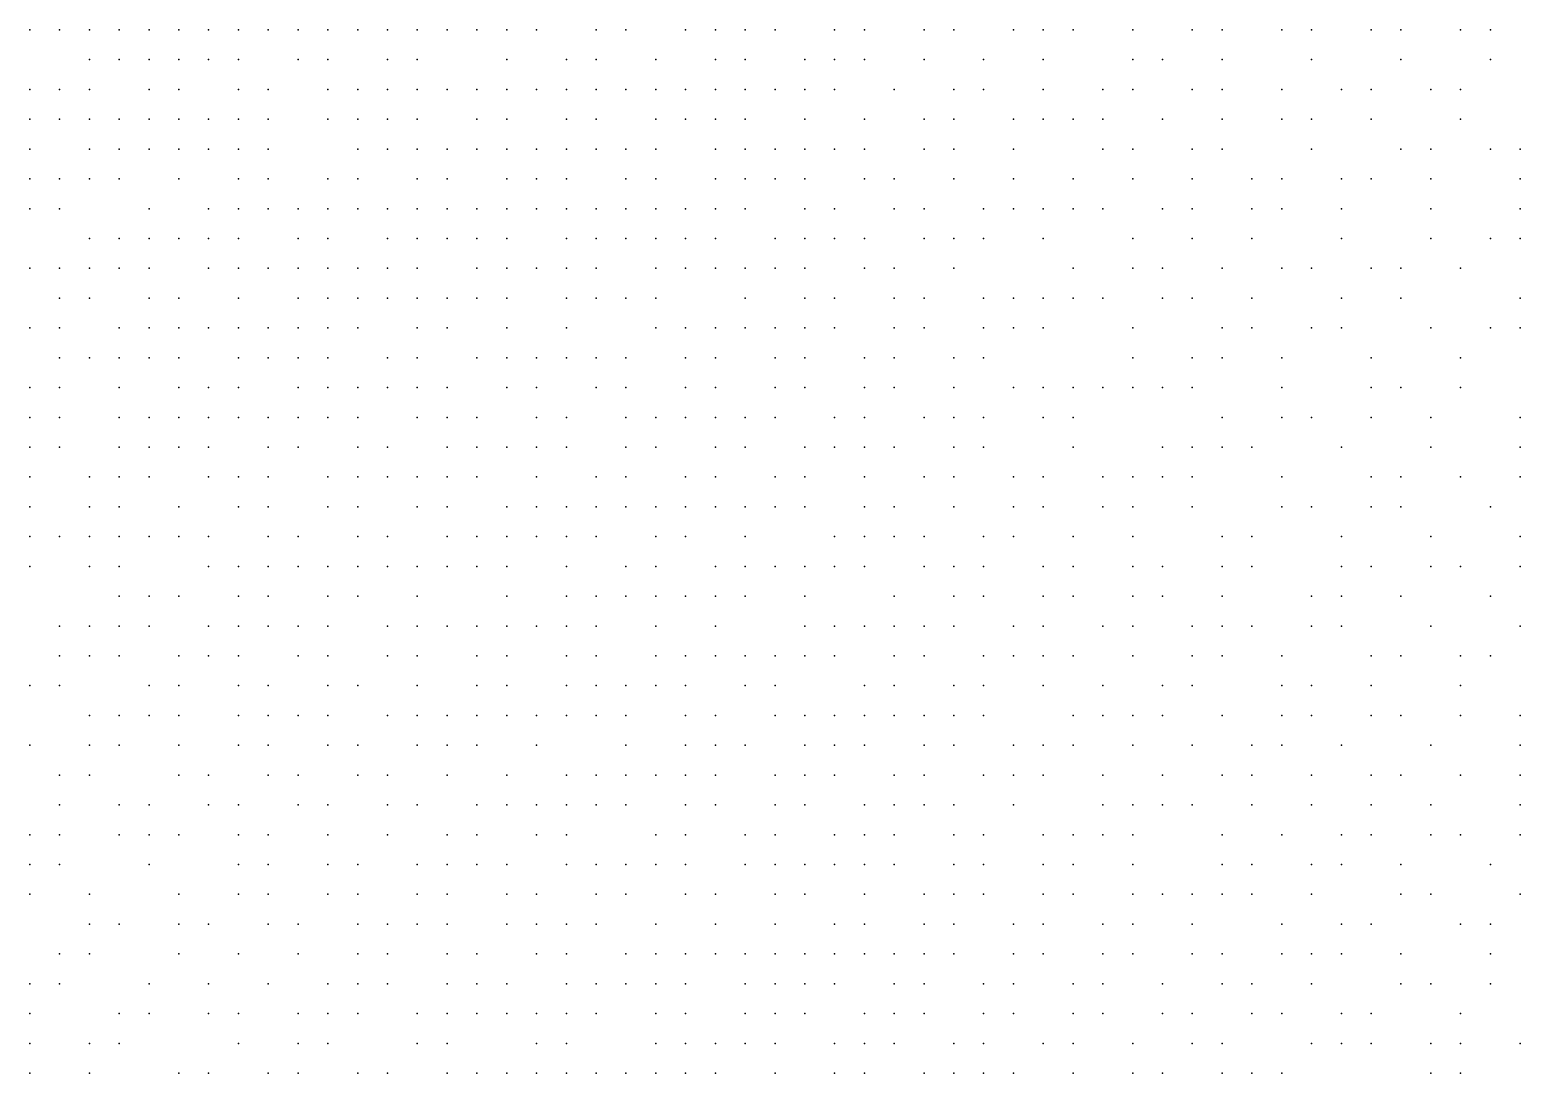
# Model space of a CAD drawing. Extents: x 429 to 793, y 817 to 1241.
# Drawn here: x 695.09 to 731.59, y 949.47 to 975.02 of the extents above; entities that cross this region are included whole.
import ezdxf

# ---------------------------------------------------------------- set-up
doc = ezdxf.new("R2010")
doc.units = 0

msp = doc.modelspace()

# ---------------------------------------------------------------- linework, layer by layer
for p in [(695.09, 975.02, 204.115), (695.82, 975.02, 203.817), (696.55, 975.02, 203.685), (697.28, 975.02, 203.419), (698.01, 975.02, 203.154), (698.74, 975.02, 202.733), (699.47, 975.02, 202.418), (700.2, 975.02, 202.198), (700.93, 975.02, 201.852), (701.66, 975.02, 201.683), (702.39, 975.02, 201.179), (703.12, 975.02, 200.844), (703.85, 975.02, 200.33), (704.58, 975.02, 199.99), (705.31, 975.02, 199.613), (706.04, 975.02, 199.045), (706.77, 975.02, 198.667), (707.5, 975.02, 198.706), (708.96, 975.02, 197.605), (709.69, 975.02, 197.082), (711.15, 975.02, 196.193), (711.88, 975.02, 195.707), (712.61, 975.02, 195.22), (713.34, 975.02, 194.73), (714.8, 975.02, 193.964), (715.53, 975.02, 193.201), (716.99, 975.02, 192.188), (717.72, 975.02, 191.763), (719.18, 975.02, 190.58), (719.91, 975.02, 189.57), (720.64, 975.02, 189.065), (722.1, 975.02, 188), (723.56, 975.02, 186.56), (724.29, 975.02, 185.652), (725.75, 975.02, 184.417), (726.48, 975.02, 183.89), (727.94, 975.02, 182.195), (728.67, 975.02, 181.47), (730.13, 975.02, 179.748), (730.86, 975.02, 179.003), (696.55, 974.29, 203.551), (697.28, 974.29, 203.286), (698.01, 974.29, 202.859), (698.74, 974.29, 202.577), (699.47, 974.29, 202.262), (700.2, 974.29, 201.947), (701.66, 974.29, 201.506), (702.39, 974.29, 201.002), (703.85, 974.29, 200.14), (704.58, 974.29, 199.996), (706.77, 974.29, 198.95), (708.23, 974.29, 198.09), (708.96, 974.29, 197.398), (710.42, 974.29, 196.713), (711.88, 974.29, 195.5), (712.61, 974.29, 194.957), (714.07, 974.29, 194.068), (714.8, 974.29, 193.615), (715.53, 974.29, 192.988), (716.99, 974.29, 192.02), (718.45, 974.29, 191.06), (719.91, 974.29, 189.453), (722.1, 974.29, 187.564), (722.83, 974.29, 187.042), (724.29, 974.29, 185.412), (726.48, 974.29, 183.65), (728.67, 974.29, 181.217), (730.86, 974.29, 178.747), (695.09, 973.56, 203.848), (695.82, 973.56, 203.683), (696.55, 973.56, 203.418), (698.01, 973.56, 202.702), (698.74, 973.56, 202.42), (700.2, 973.56, 201.79), (700.93, 973.56, 201.475), (702.39, 973.56, 200.98), (703.12, 973.56, 200.633), (703.85, 973.56, 200.192), (704.58, 973.56, 199.806), (705.31, 973.56, 199.61), (706.04, 973.56, 199.185), (706.77, 973.56, 198.76), (707.5, 973.56, 198.275), (708.23, 973.56, 197.89), (708.96, 973.56, 197.482), (709.69, 973.56, 197.075), (710.42, 973.56, 196.506), (711.15, 973.56, 195.78), (711.88, 973.56, 195.316), (712.61, 973.56, 194.747), (713.34, 973.56, 194.572), (714.07, 973.56, 193.857), (714.8, 973.56, 193.405), (716.26, 973.56, 192.273), (717.72, 973.56, 191.161), (718.45, 973.56, 190.637), (719.91, 973.56, 189.22), (721.37, 973.56, 188.087), (722.1, 973.56, 187.328), (723.56, 973.56, 186.283), (724.29, 973.56, 185.232), (725.75, 973.56, 183.972), (727.21, 973.56, 182.185), (727.94, 973.56, 181.511), (729.4, 973.56, 180.408), (730.13, 973.56, 179.235), (695.09, 972.83, 203.848), (695.82, 972.83, 203.55), (696.55, 972.83, 203.268), (697.28, 972.83, 203.063), (698.01, 972.83, 202.733), (698.74, 972.83, 202.577), (699.47, 972.83, 201.925), (700.2, 972.83, 201.777), (700.93, 972.83, 201.456), (702.39, 972.83, 200.8), (703.12, 972.83, 200.452), (703.85, 972.83, 200.105), (704.58, 972.83, 199.616), (706.04, 972.83, 198.995), (706.77, 972.83, 198.66), (708.23, 972.83, 197.69), (708.96, 972.83, 197.283), (710.42, 972.83, 196.467), (711.15, 972.83, 196.06), (711.88, 972.83, 195.096), (712.61, 972.83, 194.834), (714.07, 972.83, 193.582), (715.53, 972.83, 192.504), (716.99, 972.83, 191.562), (717.72, 972.83, 191.077), (719.18, 972.83, 189.88), (719.91, 972.83, 189.018), (720.64, 972.83, 188.358), (721.37, 972.83, 187.85), (722.83, 972.83, 186.68), (724.29, 972.83, 184.983), (725.75, 972.83, 183.472), (726.48, 972.83, 183.15), (727.94, 972.83, 181.258), (730.13, 972.83, 178.85), (695.09, 972.1, 203.734), (696.55, 972.1, 203.102), (697.28, 972.1, 202.89), (698.01, 972.1, 202.56), (698.74, 972.1, 202.403), (699.47, 972.1, 202.073), (700.2, 972.1, 201.604), (700.93, 972.1, 201.44), (703.12, 972.1, 200.272), (703.85, 972.1, 199.925), (704.58, 972.1, 199.577), (705.31, 972.1, 199.23), (706.04, 972.1, 198.845), (706.77, 972.1, 198.46), (707.5, 972.1, 197.915), (708.23, 972.1, 197.483), (708.96, 972.1, 197.024), (709.69, 972.1, 196.565), (710.42, 972.1, 196.26), (711.88, 972.1, 195.195), (712.61, 972.1, 194.614), (713.34, 972.1, 194.132), (714.07, 972.1, 193.362), (714.8, 972.1, 192.962), (715.53, 972.1, 192.277), (716.99, 972.1, 191.335), (717.72, 972.1, 190.85), (719.18, 972.1, 189.633), (721.37, 972.1, 187.6), (722.1, 972.1, 187.015), (723.56, 972.1, 185.787), (724.29, 972.1, 184.49), (726.48, 972.1, 182.9), (728.67, 972.1, 180.45), (729.4, 972.1, 179.83), (730.86, 972.1, 177.97), (731.59, 972.1, 176.565), (695.09, 971.37, 203.591), (695.82, 971.37, 203.263), (696.55, 971.37, 202.958), (697.28, 971.37, 202.653), (698.74, 971.37, 202.23), (700.2, 971.37, 201.58), (700.93, 971.37, 201.26), (702.39, 971.37, 200.62), (703.12, 971.37, 200.225), (704.58, 971.37, 199.435), (705.31, 971.37, 199.03), (706.77, 971.37, 197.934), (707.5, 971.37, 197.709), (708.23, 971.37, 197.277), (709.69, 971.37, 196.46), (710.42, 971.37, 196.05), (711.88, 971.37, 194.985), (712.61, 971.37, 194.54), (713.34, 971.37, 193.65), (714.07, 971.37, 193.192), (715.53, 971.37, 192.357), (716.26, 971.37, 191.577), (717.72, 971.37, 190.485), (719.18, 971.37, 189.387), (720.64, 971.37, 188.212), (722.1, 971.37, 186.765), (723.56, 971.37, 185.54), (725.02, 971.37, 183.835), (725.75, 971.37, 183.242), (727.21, 971.37, 181.415), (727.94, 971.37, 180.672), (729.4, 971.37, 179.57), (731.59, 971.37, 176.433), (695.09, 970.64, 203.447), (695.82, 970.64, 203.12), (698.01, 970.64, 202.51), (699.47, 970.64, 201.733), (700.2, 970.64, 201.396), (700.93, 970.64, 200.98), (701.66, 970.64, 200.61), (702.39, 970.64, 200.43), (703.12, 970.64, 200.035), (703.85, 970.64, 199.64), (704.58, 970.64, 199.185), (705.31, 970.64, 198.83), (706.04, 970.64, 198.44), (706.77, 970.64, 198.05), (707.5, 970.64, 197.502), (708.23, 970.64, 197.07), (708.96, 970.64, 196.66), (709.69, 970.64, 196.25), (710.42, 970.64, 195.84), (711.15, 970.64, 195.43), (711.88, 970.64, 194.929), (712.61, 970.64, 194.428), (714.07, 970.64, 192.953), (714.8, 970.64, 192.626), (716.26, 970.64, 191.333), (716.99, 970.64, 190.788), (718.45, 970.64, 189.628), (719.18, 970.64, 189.14), (719.91, 970.64, 188.63), (720.64, 970.64, 187.61), (721.37, 970.64, 186.85), (722.83, 970.64, 185.652), (723.56, 970.64, 185.086), (725.02, 970.64, 183.585), (725.75, 970.64, 182.926), (727.21, 970.64, 181.035), (729.4, 970.64, 178.688), (731.59, 970.64, 176.17), (696.55, 969.91, 202.98), (697.28, 969.91, 202.52), (698.01, 969.91, 202.22), (698.74, 969.91, 202.058), (699.47, 969.91, 201.567), (700.2, 969.91, 201.229), (701.66, 969.91, 200.42), (702.39, 969.91, 200.24), (703.85, 969.91, 199.34), (704.58, 969.91, 198.985), (705.31, 969.91, 198.63), (706.04, 969.91, 198.24), (706.77, 969.91, 197.85), (708.23, 969.91, 196.853), (708.96, 969.91, 196.608), (709.69, 969.91, 195.907), (710.42, 969.91, 195.445), (711.15, 969.91, 195.207), (711.88, 969.91, 194.706), (713.34, 969.91, 193.644), (714.07, 969.91, 192.727), (714.8, 969.91, 192.03), (715.53, 969.91, 191.602), (716.99, 969.91, 190.603), (717.72, 969.91, 190.259), (718.45, 969.91, 189.429), (719.91, 969.91, 188.313), (722.1, 969.91, 186.08), (723.56, 969.91, 184.836), (725.02, 969.91, 183.364), (727.21, 969.91, 180.9), (729.4, 969.91, 178.425), (730.86, 969.91, 177.183), (731.59, 969.91, 175.775), (695.09, 969.18, 203.392), (695.82, 969.18, 203.186), (696.55, 969.18, 202.84), (697.28, 969.18, 202.54), (698.01, 969.18, 202.217), (699.47, 969.18, 201.4), (700.2, 969.18, 201.062), (700.93, 969.18, 200.725), (701.66, 969.18, 200.388), (702.39, 969.18, 200.05), (703.12, 969.18, 199.695), (703.85, 969.18, 199.441), (704.58, 969.18, 198.833), (706.04, 969.18, 197.986), (706.77, 969.18, 197.545), (707.5, 969.18, 197.037), (708.23, 969.18, 196.637), (708.96, 969.18, 196.222), (710.42, 969.18, 195.222), (711.15, 969.18, 194.983), (711.88, 969.18, 194.482), (712.61, 969.18, 193.865), (713.34, 969.18, 193.418), (714.07, 969.18, 192.97), (715.53, 969.18, 191.383), (716.26, 969.18, 190.847), (717.72, 969.18, 190.006), (720.64, 969.18, 187.108), (722.1, 969.18, 185.83), (722.83, 969.18, 185.31), (724.29, 969.18, 183.682), (725.75, 969.18, 182.188), (726.48, 969.18, 181.87), (727.94, 969.18, 179.947), (728.67, 969.18, 179.397), (730.13, 969.18, 177.473), (695.82, 968.45, 203.046), (696.55, 968.45, 202.7), (698.01, 968.45, 202.05), (698.74, 968.45, 201.725), (700.2, 968.45, 201.066), (701.66, 968.45, 200.221), (702.39, 968.45, 199.863), (703.12, 968.45, 199.496), (703.85, 968.45, 199.238), (704.58, 968.45, 198.629), (705.31, 968.45, 198.223), (706.04, 968.45, 197.783), (706.77, 968.45, 197.437), (708.23, 968.45, 196.42), (708.96, 968.45, 196.005), (709.69, 968.45, 195.59), (710.42, 968.45, 195.175), (712.61, 968.45, 193.497), (714.07, 968.45, 192.733), (714.8, 968.45, 191.675), (716.26, 968.45, 190.603), (716.99, 968.45, 190.108), (718.45, 968.45, 188.922), (719.18, 968.45, 188.38), (719.91, 968.45, 187.872), (720.64, 968.45, 186.949), (721.37, 968.45, 186.083), (722.83, 968.45, 184.91), (723.56, 968.45, 184.524), (725.02, 968.45, 182.668), (727.21, 968.45, 180.23), (728.67, 968.45, 178.857), (731.59, 968.45, 175.242), (695.09, 967.72, 203.44), (695.82, 967.72, 203.07), (697.28, 967.72, 202.344), (698.01, 967.72, 201.792), (698.74, 967.72, 201.436), (699.47, 967.72, 201.24), (700.2, 967.72, 200.906), (700.93, 967.72, 200.572), (701.66, 967.72, 200.034), (702.39, 967.72, 199.677), (703.12, 967.72, 199.309), (704.58, 967.72, 198.426), (705.31, 967.72, 198.02), (706.77, 967.72, 197.337), (708.23, 967.72, 196.203), (710.42, 967.72, 195.012), (711.15, 967.72, 194.527), (711.88, 967.72, 193.843), (712.61, 967.72, 193.393), (713.34, 967.72, 192.76), (714.07, 967.72, 192.497), (714.8, 967.72, 191.31), (716.26, 967.72, 190.36), (716.99, 967.72, 189.865), (718.45, 967.72, 188.68), (719.18, 967.72, 188.12), (719.91, 967.72, 187.607), (722.1, 967.72, 185.23), (724.29, 967.72, 182.943), (725.02, 967.72, 182.405), (726.48, 967.72, 181.06), (727.21, 967.72, 179.82), (729.4, 967.72, 177.482), (730.86, 967.72, 176.12), (731.59, 967.72, 174.975), (695.82, 966.99, 202.984), (696.55, 966.99, 202.473), (697.28, 966.99, 202.113), (698.01, 966.99, 201.753), (698.74, 966.99, 201.276), (700.2, 966.99, 200.746), (700.93, 966.99, 200.205), (701.66, 966.99, 199.848), (702.39, 966.99, 199.49), (703.85, 966.99, 198.755), (704.58, 966.99, 198.197), (706.04, 966.99, 197.57), (706.77, 966.99, 197.12), (707.5, 966.99, 196.67), (708.23, 966.99, 195.987), (708.96, 966.99, 195.518), (709.69, 966.99, 195.265), (711.15, 966.99, 194.293), (711.88, 966.99, 193.61), (713.34, 966.99, 192.71), (714.07, 966.99, 192.26), (715.53, 966.99, 190.912), (716.26, 966.99, 190.636), (717.72, 966.99, 188.98), (718.45, 966.99, 188.355), (722.1, 966.99, 185.033), (723.56, 966.99, 183.786), (724.29, 966.99, 182.605), (725.75, 966.99, 181.598), (727.94, 966.99, 179.065), (730.13, 966.99, 176.599), (695.09, 966.26, 203.268), (695.82, 966.26, 202.871), (697.28, 966.26, 202), (698.74, 966.26, 201.28), (699.47, 966.26, 200.92), (700.2, 966.26, 200.524), (701.66, 966.26, 199.915), (702.39, 966.26, 199.307), (703.12, 966.26, 198.939), (703.85, 966.26, 198.572), (704.58, 966.26, 198.388), (705.31, 966.26, 197.593), (706.77, 966.26, 196.788), (707.5, 966.26, 196.22), (708.96, 966.26, 195.342), (709.69, 966.26, 195.037), (711.15, 966.26, 194.06), (711.88, 966.26, 193.549), (713.34, 966.26, 192.527), (714.07, 966.26, 192), (715.53, 966.26, 190.79), (716.26, 966.26, 190.116), (717.72, 966.26, 188.59), (719.18, 966.26, 187.6), (719.91, 966.26, 187.088), (720.64, 966.26, 186.575), (721.37, 966.26, 185.287), (722.1, 966.26, 184.974), (722.83, 966.26, 184.398), (723.56, 966.26, 183.516), (725.75, 966.26, 181.057), (727.94, 966.26, 178.658), (728.67, 966.26, 178.04), (730.13, 966.26, 176.326), (695.09, 965.53, 203.291), (695.82, 965.53, 202.758), (697.28, 965.53, 202.027), (698.01, 965.53, 201.693), (698.74, 965.53, 201.36), (699.47, 965.53, 200.78), (700.2, 965.53, 200.39), (700.93, 965.53, 200.128), (701.66, 965.53, 199.732), (702.39, 965.53, 199.123), (703.12, 965.53, 198.756), (704.58, 965.53, 197.77), (705.31, 965.53, 197.38), (706.04, 965.53, 196.978), (707.5, 965.53, 196.173), (708.23, 965.53, 195.543), (709.69, 965.53, 194.794), (710.42, 965.53, 194.061), (711.15, 965.53, 193.817), (711.88, 965.53, 193.306), (712.61, 965.53, 192.795), (713.34, 965.53, 192.203), (714.8, 965.53, 191.005), (715.53, 965.53, 190.53), (716.99, 965.53, 189.085), (717.72, 965.53, 188.735), (718.45, 965.53, 187.889), (719.91, 965.53, 186.754), (720.64, 965.53, 186.175), (724.29, 965.53, 182.133), (725.75, 965.53, 180.989), (726.48, 965.53, 180.247), (727.94, 965.53, 178.32), (729.4, 965.53, 176.4), (731.59, 965.53, 174.017), (695.09, 964.8, 203.178), (695.82, 964.8, 202.519), (697.28, 964.8, 201.913), (698.01, 964.8, 201.58), (698.74, 964.8, 201.02), (699.47, 964.8, 200.64), (700.93, 964.8, 199.72), (701.66, 964.8, 199.33), (703.12, 964.8, 198.55), (703.85, 964.8, 198.276), (705.31, 964.8, 197.612), (706.04, 964.8, 196.728), (706.77, 964.8, 196.275), (707.5, 964.8, 195.966), (708.23, 964.8, 195.317), (709.69, 964.8, 194.437), (710.42, 964.8, 194.306), (711.88, 964.8, 193.062), (712.61, 964.8, 192.537), (714.07, 964.8, 191.48), (714.8, 964.8, 190.939), (715.53, 964.8, 190.398), (716.26, 964.8, 189.791), (717.72, 964.8, 188.468), (718.45, 964.8, 187.912), (720.64, 964.8, 185.78), (722.83, 964.8, 183.58), (723.56, 964.8, 182.99), (724.29, 964.8, 182.397), (725.02, 964.8, 181.185), (727.21, 964.8, 178.6), (729.4, 964.8, 176.262), (731.59, 964.8, 173.74), (695.09, 964.07, 202.945), (696.55, 964.07, 202.406), (697.28, 964.07, 201.8), (698.01, 964.07, 201.26), (699.47, 964.07, 200.744), (700.2, 964.07, 200.128), (700.93, 964.07, 199.756), (702.39, 964.07, 199.174), (703.12, 964.07, 198.767), (703.85, 964.07, 198.357), (704.58, 964.07, 197.644), (705.31, 964.07, 197.412), (706.04, 964.07, 196.98), (707.5, 964.07, 195.739), (708.96, 964.07, 194.65), (709.69, 964.07, 194.21), (711.15, 964.07, 193.087), (711.88, 964.07, 192.802), (713.34, 964.07, 191.481), (714.07, 964.07, 191.217), (715.53, 964.07, 190.135), (716.99, 964.07, 188.552), (717.72, 964.07, 187.79), (719.18, 964.07, 186.8), (719.91, 964.07, 186.29), (721.37, 964.07, 184.79), (722.1, 964.07, 183.9), (722.83, 964.07, 183.31), (723.56, 964.07, 182.648), (725.75, 964.07, 180.237), (727.94, 964.07, 177.704), (728.67, 964.07, 177.223), (730.13, 964.07, 175.297), (731.59, 964.07, 173.325), (695.09, 963.34, 202.865), (696.55, 963.34, 202.02), (697.28, 963.34, 201.64), (698.74, 963.34, 200.988), (700.2, 963.34, 200.35), (700.93, 963.34, 199.606), (702.39, 963.34, 199.001), (703.12, 963.34, 198.593), (704.58, 963.34, 197.773), (705.31, 963.34, 197.212), (706.77, 963.34, 196.357), (707.5, 963.34, 195.935), (708.23, 963.34, 195.337), (708.96, 963.34, 194.367), (709.69, 963.34, 193.87), (710.42, 963.34, 193.539), (711.15, 963.34, 192.843), (711.88, 963.34, 192.366), (712.61, 963.34, 191.888), (713.34, 963.34, 191.218), (714.07, 963.34, 190.953), (715.53, 963.34, 189.735), (716.26, 963.34, 189.257), (717.72, 963.34, 187.66), (719.18, 963.34, 186.533), (719.91, 963.34, 186.021), (721.37, 963.34, 184.52), (722.1, 963.34, 183.63), (723.56, 963.34, 182.375), (725.75, 963.34, 180.03), (726.48, 963.34, 179.427), (727.94, 963.34, 177.428), (728.67, 963.34, 176.947), (730.86, 963.34, 173.548), (695.09, 962.61, 202.973), (695.82, 962.61, 202.604), (696.55, 962.61, 202.357), (697.28, 962.61, 201.91), (698.01, 962.61, 201.5), (698.74, 962.61, 200.98), (699.47, 962.61, 200.594), (700.93, 962.61, 199.828), (701.66, 962.61, 199.408), (703.12, 962.61, 198.42), (703.85, 962.61, 198.021), (705.31, 962.61, 197.005), (706.04, 962.61, 196.57), (706.77, 962.61, 196.135), (707.5, 962.61, 195.358), (708.23, 962.61, 195.111), (708.96, 962.61, 194.637), (710.42, 962.61, 193.296), (711.15, 962.61, 192.6), (712.61, 962.61, 191.645), (714.8, 962.61, 190.152), (715.53, 962.61, 189.336), (716.26, 962.61, 188.798), (716.99, 962.61, 188.52), (718.45, 962.61, 186.767), (719.18, 962.61, 186.267), (720.64, 962.61, 184.975), (722.1, 962.61, 183.217), (724.29, 962.61, 181.573), (725.02, 962.61, 180.36), (727.21, 962.61, 177.775), (729.4, 962.61, 175.15), (731.59, 962.61, 172.765), (695.09, 961.88, 202.896), (696.55, 961.88, 202.247), (697.28, 961.88, 201.8), (699.47, 961.88, 200.46), (700.2, 961.88, 200.05), (700.93, 961.88, 199.643), (701.66, 961.88, 199.235), (702.39, 961.88, 198.675), (703.12, 961.88, 198.243), (703.85, 961.88, 197.845), (704.58, 961.88, 197.224), (705.31, 961.88, 196.795), (706.04, 961.88, 196.36), (706.77, 961.88, 195.925), (708.23, 961.88, 194.884), (709.69, 961.88, 193.957), (710.42, 961.88, 193.053), (711.88, 961.88, 191.814), (712.61, 961.88, 191.275), (713.34, 961.88, 190.92), (714.07, 961.88, 190.19), (714.8, 961.88, 189.705), (715.53, 961.88, 189.22), (716.99, 961.88, 188.26), (717.72, 961.88, 187.146), (718.45, 961.88, 186.5), (719.91, 961.88, 185.42), (720.64, 961.88, 184.84), (722.1, 961.88, 182.88), (722.83, 961.88, 182.485), (724.29, 961.88, 181.297), (725.02, 961.88, 179.95), (727.21, 961.88, 177.35), (727.94, 961.88, 176.941), (729.4, 961.88, 175.012), (730.13, 961.88, 174.39), (731.59, 961.88, 172.343), (697.28, 961.15, 201.69), (698.01, 961.15, 201.317), (698.74, 961.15, 200.87), (700.2, 961.15, 199.9), (700.93, 961.15, 199.473), (702.39, 961.15, 198.499), (703.12, 961.15, 198.067), (704.58, 961.15, 197.23), (706.77, 961.15, 195.715), (708.23, 961.15, 194.69), (708.96, 961.15, 194.18), (709.69, 961.15, 193.715), (710.42, 961.15, 193.127), (711.15, 961.15, 192.617), (711.88, 961.15, 191.568), (712.61, 961.15, 191.15), (714.07, 961.15, 189.94), (716.26, 961.15, 188.485), (717.72, 961.15, 186.876), (718.45, 961.15, 186.584), (719.91, 961.15, 184.88), (720.64, 961.15, 184.435), (722.1, 961.15, 182.61), (722.83, 961.15, 182.08), (724.29, 961.15, 180.733), (726.48, 961.15, 178.313), (727.21, 961.15, 177.212), (728.67, 961.15, 175.288), (730.86, 961.15, 172.774), (695.82, 960.42, 202.585), (696.55, 960.42, 202.003), (697.28, 960.42, 201.577), (698.01, 960.42, 201.203), (699.47, 960.42, 200.188), (700.2, 960.42, 199.75), (700.93, 960.42, 199.323), (701.66, 960.42, 198.895), (702.39, 960.42, 198.322), (703.85, 960.42, 197.455), (704.58, 960.42, 197.153), (705.31, 960.42, 196.415), (706.04, 960.42, 195.943), (706.77, 960.42, 195.457), (707.5, 960.42, 194.97), (708.23, 960.42, 194.402), (708.96, 960.42, 193.95), (710.42, 960.42, 193.02), (711.88, 960.42, 191.86), (714.07, 960.42, 189.683), (714.8, 960.42, 189.134), (715.53, 960.42, 188.585), (716.26, 960.42, 188.227), (716.99, 960.42, 187.473), (717.72, 960.42, 186.968), (719.18, 960.42, 185.19), (719.91, 960.42, 184.678), (721.37, 960.42, 183.652), (722.1, 960.42, 182.26), (723.56, 960.42, 181.268), (724.29, 960.42, 180.447), (725.02, 960.42, 179.382), (726.48, 960.42, 178.03), (727.21, 960.42, 176.935), (729.4, 960.42, 174.315), (731.59, 960.42, 171.635), (695.82, 959.69, 202.202), (696.55, 959.69, 201.889), (697.28, 959.69, 201.463), (698.74, 959.69, 200.83), (699.47, 959.69, 200.038), (700.2, 959.69, 199.6), (701.66, 959.69, 198.745), (702.39, 959.69, 198.163), (703.85, 959.69, 197.418), (704.58, 959.69, 196.946), (706.04, 959.69, 195.737), (706.77, 959.69, 195.25), (708.23, 959.69, 194.173), (708.96, 959.69, 193.72), (710.42, 959.69, 192.79), (711.15, 959.69, 192.325), (711.88, 959.69, 191.613), (712.61, 959.69, 190.784), (713.34, 959.69, 190.246), (714.07, 959.69, 189.427), (714.8, 959.69, 188.878), (716.26, 959.69, 187.963), (716.99, 959.69, 187.21), (718.45, 959.69, 185.695), (719.18, 959.69, 184.913), (719.91, 959.69, 184.467), (720.64, 959.69, 183.745), (722.1, 959.69, 181.98), (723.56, 959.69, 180.695), (724.29, 959.69, 180.16), (725.75, 959.69, 178.35), (727.94, 959.69, 175.758), (728.67, 959.69, 174.658), (730.13, 959.69, 172.78), (730.86, 959.69, 171.845), (695.09, 958.96, 202.848), (695.82, 958.96, 202.375), (698.01, 958.96, 200.913), (698.74, 958.96, 200.621), (700.2, 958.96, 199.453), (700.93, 958.96, 199.053), (702.39, 958.96, 198.398), (703.12, 958.96, 197.53), (704.58, 958.96, 196.62), (706.04, 958.96, 195.53), (706.77, 958.96, 195.077), (708.23, 958.96, 193.989), (708.96, 958.96, 193.487), (709.69, 958.96, 192.963), (710.42, 958.96, 192.44), (711.15, 958.96, 191.842), (712.61, 958.96, 190.879), (713.34, 958.96, 189.658), (715.53, 958.96, 188.332), (716.26, 958.96, 187.494), (717.72, 958.96, 186.367), (718.45, 958.96, 185.795), (719.91, 958.96, 184.122), (721.37, 958.96, 183.023), (722.83, 958.96, 181.23), (723.56, 958.96, 180.624), (725.75, 958.96, 178), (726.48, 958.96, 177.47), (727.94, 958.96, 175.548), (730.13, 958.96, 172.2), (696.55, 958.23, 201.823), (697.28, 958.23, 201.23), (698.01, 958.23, 200.912), (698.74, 958.23, 200.474), (700.2, 958.23, 199.307), (700.93, 958.23, 198.906), (701.66, 958.23, 198.652), (702.39, 958.23, 197.803), (703.85, 958.23, 196.91), (704.58, 958.23, 196.44), (705.31, 958.23, 195.793), (706.04, 958.23, 195.33), (706.77, 958.23, 195.028), (707.5, 958.23, 194.526), (708.23, 958.23, 194.024), (708.96, 958.23, 193.253), (709.69, 958.23, 192.73), (711.15, 958.23, 191.595), (711.88, 958.23, 191.12), (713.34, 958.23, 190.145), (714.07, 958.23, 188.91), (714.8, 958.23, 188.616), (715.53, 958.23, 188.062), (716.26, 958.23, 187.224), (716.99, 958.23, 186.67), (717.72, 958.23, 186.097), (718.45, 958.23, 185.657), (720.64, 958.23, 183.33), (721.37, 958.23, 182.608), (722.1, 958.23, 181.482), (722.83, 958.23, 180.805), (724.29, 958.23, 179.593), (725.75, 958.23, 177.72), (726.48, 958.23, 177.19), (727.94, 958.23, 175.333), (728.67, 958.23, 173.865), (730.13, 958.23, 171.91), (731.59, 958.23, 169.837), (695.09, 957.5, 202.822), (696.55, 957.5, 201.986), (697.28, 957.5, 201.11), (698.74, 957.5, 200.195), (700.2, 957.5, 199.598), (700.93, 957.5, 198.707), (702.39, 957.5, 197.922), (703.12, 957.5, 197.636), (704.58, 957.5, 196.47), (705.31, 957.5, 196.03), (706.04, 957.5, 195.13), (707.5, 957.5, 194.175), (709.69, 957.5, 192.545), (711.15, 957.5, 191.399), (711.88, 957.5, 190.867), (712.61, 957.5, 190.316), (714.07, 957.5, 189.143), (714.8, 957.5, 188.152), (715.53, 957.5, 187.655), (716.99, 957.5, 186.4), (717.72, 957.5, 185.89), (719.18, 957.5, 184.657), (719.91, 957.5, 183.499), (720.64, 957.5, 182.915), (722.1, 957.5, 181.733), (723.56, 957.5, 179.845), (725.02, 957.5, 178.107), (725.75, 957.5, 177.362), (727.21, 957.5, 175.52), (729.4, 957.5, 173.02), (731.59, 957.5, 169.547), (695.82, 956.77, 202.304), (696.55, 956.77, 201.598), (698.74, 956.77, 200.533), (699.47, 956.77, 199.617), (700.93, 956.77, 198.997), (701.66, 956.77, 198.524), (703.12, 956.77, 197.446), (703.85, 956.77, 196.97), (705.31, 956.77, 195.392), (706.77, 956.77, 194.461), (708.23, 956.77, 193.276), (708.96, 956.77, 192.783), (709.69, 956.77, 192.296), (710.42, 956.77, 191.956), (711.15, 956.77, 191.145), (711.88, 956.77, 190.613), (713.34, 956.77, 189.635), (714.07, 956.77, 188.882), (714.8, 956.77, 187.892), (716.26, 956.77, 186.7), (716.99, 956.77, 186.127), (718.45, 956.77, 184.828), (719.18, 956.77, 184.104), (719.91, 956.77, 183.222), (721.37, 956.77, 181.97), (722.83, 956.77, 180.238), (724.29, 956.77, 179.03), (725.02, 956.77, 177.68), (726.48, 956.77, 176.33), (727.94, 956.77, 174.607), (728.67, 956.77, 173.208), (730.13, 956.77, 171.323), (731.59, 956.77, 169.327), (695.82, 956.04, 202.132), (697.28, 956.04, 201.478), (698.01, 956.04, 200.568), (699.47, 956.04, 199.724), (700.2, 956.04, 199.472), (701.66, 956.04, 198.361), (702.39, 956.04, 197.888), (703.85, 956.04, 196.78), (704.58, 956.04, 196.317), (706.04, 956.04, 195.213), (706.77, 956.04, 194.713), (707.5, 956.04, 193.993), (708.23, 956.04, 193.524), (708.96, 956.04, 192.547), (709.69, 956.04, 192.059), (711.15, 956.04, 190.892), (711.88, 956.04, 190.36), (713.34, 956.04, 189.375), (714.07, 956.04, 188.679), (715.53, 956.04, 187), (716.26, 956.04, 186.358), (716.99, 956.04, 185.853), (717.72, 956.04, 185.341), (719.18, 956.04, 184.042), (721.37, 956.04, 181.616), (722.1, 956.04, 181.167), (722.83, 956.04, 179.955), (723.56, 956.04, 179.283), (725.02, 956.04, 177.4), (726.48, 956.04, 176.04), (727.94, 956.04, 174.02), (729.4, 956.04, 172.14), (731.59, 956.04, 168.882), (695.09, 955.31, 202.466), (695.82, 955.31, 202.319), (697.28, 955.31, 201.184), (698.01, 955.31, 200.85), (698.74, 955.31, 200.006), (700.2, 955.31, 199.308), (700.93, 955.31, 198.67), (702.39, 955.31, 197.725), (703.85, 955.31, 196.587), (705.31, 955.31, 195.28), (706.04, 955.31, 194.997), (707.5, 955.31, 193.776), (708.23, 955.31, 192.802), (710.42, 955.31, 191.335), (711.15, 955.31, 190.67), (712.61, 955.31, 189.607), (713.34, 955.31, 188.855), (714.8, 955.31, 187.863), (715.53, 955.31, 186.59), (716.26, 955.31, 186.085), (717.72, 955.31, 185.068), (718.45, 955.31, 184.415), (719.91, 955.31, 182.439), (720.64, 955.31, 182.065), (721.37, 955.31, 181.333), (722.1, 955.31, 180.6), (724.29, 955.31, 178.187), (725.75, 955.31, 176.29), (727.21, 955.31, 174.355), (727.94, 955.31, 173.803), (729.4, 955.31, 171.695), (730.13, 955.31, 170.585), (731.59, 955.31, 168.438), (695.09, 954.58, 202.827), (695.82, 954.58, 201.992), (698.01, 954.58, 200.71), (700.2, 954.58, 199.145), (700.93, 954.58, 198.49), (702.39, 954.58, 197.32), (703.12, 954.58, 197.069), (704.58, 954.58, 195.913), (705.31, 954.58, 195.433), (706.04, 954.58, 194.78), (706.77, 954.58, 194.28), (708.23, 954.58, 193.295), (708.96, 954.58, 192.609), (709.69, 954.58, 191.527), (710.42, 954.58, 190.98), (711.15, 954.58, 190.357), (712.61, 954.58, 189.357), (713.34, 954.58, 188.605), (714.07, 954.58, 188.103), (714.8, 954.58, 187.6), (715.53, 954.58, 186.818), (716.26, 954.58, 186.164), (717.72, 954.58, 184.717), (718.45, 954.58, 184.135), (719.91, 954.58, 182.152), (720.64, 954.58, 181.635), (722.1, 954.58, 180.313), (724.29, 954.58, 177.903), (725.02, 954.58, 176.54), (726.48, 954.58, 175.46), (727.21, 954.58, 174.205), (728.67, 954.58, 172.247), (730.86, 954.58, 169.572), (695.09, 953.85, 202.713), (696.55, 953.85, 201.585), (698.74, 953.85, 200.082), (700.2, 953.85, 198.798), (700.93, 953.85, 198.31), (702.39, 953.85, 197.59), (703.12, 953.85, 196.876), (704.58, 953.85, 195.732), (705.31, 953.85, 195.24), (706.77, 953.85, 194.06), (707.5, 953.85, 193.744), (708.96, 953.85, 192.373), (709.69, 953.85, 191.837), (711.15, 953.85, 190.108), (711.88, 953.85, 189.61), (713.34, 953.85, 188.475), (714.07, 953.85, 187.908), (715.53, 953.85, 186.548), (716.99, 953.85, 185.02), (717.72, 953.85, 184.438), (718.45, 953.85, 183.705), (719.91, 953.85, 181.79), (720.64, 953.85, 181.2), (722.1, 953.85, 180.027), (722.83, 953.85, 178.967), (723.56, 953.85, 178.15), (724.29, 953.85, 177.62), (725.02, 953.85, 176.39), (726.48, 953.85, 175.16), (728.67, 953.85, 171.798), (729.4, 953.85, 170.242), (731.59, 953.85, 167.785), (696.55, 953.12, 201.673), (697.28, 953.12, 200.929), (698.74, 953.12, 199.756), (699.47, 953.12, 199.268), (700.93, 953.12, 198.13), (701.66, 953.12, 197.86), (703.12, 953.12, 196.682), (703.85, 953.12, 195.99), (704.58, 953.12, 195.522), (705.31, 953.12, 195.264), (706.77, 953.12, 193.84), (707.5, 953.12, 193.335), (708.23, 953.12, 192.83), (708.96, 953.12, 192.136), (710.42, 953.12, 191.103), (711.88, 953.12, 189.644), (713.34, 953.12, 188.215), (714.8, 953.12, 187.06), (715.53, 953.12, 186.277), (716.99, 953.12, 184.46), (717.72, 953.12, 184.152), (719.18, 953.12, 182.678), (719.91, 953.12, 182.09), (721.37, 953.12, 180.255), (722.1, 953.12, 179.74), (723.56, 953.12, 177.927), (725.75, 953.12, 175.325), (727.21, 953.12, 173.455), (727.94, 953.12, 172.675), (730.13, 953.12, 169.25), (730.86, 953.12, 168.688), (695.82, 952.39, 201.993), (696.55, 952.39, 201.53), (698.74, 952.39, 199.592), (700.2, 952.39, 198.618), (701.66, 952.39, 197.618), (703.12, 952.39, 196.804), (703.85, 952.39, 195.78), (705.31, 952.39, 195.054), (706.04, 952.39, 194.107), (707.5, 952.39, 193.124), (708.23, 952.39, 192.628), (709.69, 952.39, 191.353), (710.42, 952.39, 190.846), (711.15, 952.39, 190.092), (711.88, 952.39, 189.384), (712.61, 952.39, 188.522), (713.34, 952.39, 187.959), (714.07, 952.39, 187.3), (714.8, 952.39, 186.79), (715.53, 952.39, 185.936), (716.26, 952.39, 185.355), (716.99, 952.39, 184.18), (717.72, 952.39, 183.655), (719.18, 952.39, 182.388), (719.91, 952.39, 181.8), (721.37, 952.39, 179.884), (722.1, 952.39, 179.443), (723.56, 952.39, 177.552), (724.29, 952.39, 177.02), (725.75, 952.39, 174.875), (726.48, 952.39, 174.26), (727.21, 952.39, 173), (728.67, 952.39, 171.115), (730.86, 952.39, 168.46), (695.09, 951.66, 202.313), (695.82, 951.66, 201.85), (698.01, 951.66, 200.08), (699.47, 951.66, 199.159), (700.93, 951.66, 197.937), (702.39, 951.66, 196.753), (703.12, 951.66, 196.594), (703.85, 951.66, 195.57), (705.31, 951.66, 194.744), (706.04, 951.66, 194.216), (706.77, 951.66, 193.39), (708.23, 951.66, 192.398), (708.96, 951.66, 191.624), (709.69, 951.66, 191.107), (710.42, 951.66, 190.599), (711.15, 951.66, 189.845), (712.61, 951.66, 188.258), (713.34, 951.66, 187.686), (714.07, 951.66, 187.387), (714.8, 951.66, 186.243), (716.26, 951.66, 185.215), (716.99, 951.66, 183.9), (718.45, 951.66, 182.85), (719.18, 951.66, 182.108), (720.64, 951.66, 180.325), (721.37, 951.66, 179.588), (722.83, 951.66, 178.318), (724.29, 951.66, 176.42), (725.02, 951.66, 175.19), (726.48, 951.66, 173.96), (728.67, 951.66, 170.665), (729.4, 951.66, 169.89), (730.86, 951.66, 168.005), (695.09, 950.93, 202.17), (697.28, 950.93, 200.775), (698.01, 950.93, 200.427), (699.47, 950.93, 198.982), (700.2, 950.93, 198.243), (701.66, 950.93, 197.055), (702.39, 950.93, 196.56), (703.12, 950.93, 196.065), (704.58, 950.93, 195.042), (705.31, 950.93, 194.514), (706.04, 950.93, 193.986), (706.77, 950.93, 193.16), (707.5, 950.93, 192.664), (708.23, 950.93, 191.895), (708.96, 950.93, 191.378), (710.42, 950.93, 190.353), (711.15, 950.93, 189.717), (712.61, 950.93, 187.79), (713.34, 950.93, 187.27), (714.07, 950.93, 187.114), (715.53, 950.93, 185.453), (716.26, 950.93, 184.935), (716.99, 950.93, 184.198), (718.45, 950.93, 182.415), (719.18, 950.93, 181.741), (720.64, 950.93, 179.885), (721.37, 950.93, 179.368), (722.83, 950.93, 178.093), (723.56, 950.93, 176.878), (725.02, 950.93, 175.505), (725.75, 950.93, 174.2), (727.21, 950.93, 172.095), (727.94, 950.93, 171.54), (730.13, 950.93, 168.34), (695.09, 950.2, 202.003), (696.55, 950.2, 201.122), (697.28, 950.2, 200.598), (700.2, 950.2, 198.55), (701.66, 950.2, 197.074), (702.39, 950.2, 196.598), (704.58, 950.2, 195.15), (705.31, 950.2, 194.145), (707.5, 950.2, 192.412), (708.23, 950.2, 192.051), (710.42, 950.2, 190.032), (711.15, 950.2, 189.46), (711.88, 950.2, 188.82), (712.61, 950.2, 188.31), (713.34, 950.2, 187.01), (714.8, 950.2, 185.683), (715.53, 950.2, 185.382), (716.26, 950.2, 184.357), (717.72, 950.2, 182.722), (718.45, 950.2, 182.126), (719.91, 950.2, 180.92), (720.64, 950.2, 180.027), (722.1, 950.2, 178.25), (723.56, 950.2, 176.578), (724.29, 950.2, 175.82), (726.48, 950.2, 173.205), (727.21, 950.2, 171.64), (727.94, 950.2, 171.085), (729.4, 950.2, 168.975), (730.13, 950.2, 167.885), (731.59, 950.2, 165.19), (695.09, 949.47, 201.837), (696.55, 949.47, 200.777), (698.74, 949.47, 199.55), (699.47, 949.47, 199.05), (700.93, 949.47, 197.67), (701.66, 949.47, 197.35), (703.12, 949.47, 196.155), (703.85, 949.47, 195.652), (705.31, 949.47, 194.438), (706.04, 949.47, 193.21), (706.77, 949.47, 192.7), (707.5, 949.47, 192.162), (708.23, 949.47, 191.794), (708.96, 949.47, 191.226), (709.69, 949.47, 190.347), (710.42, 949.47, 189.775), (711.15, 949.47, 189.217), (711.88, 949.47, 188.56), (713.34, 949.47, 187.176), (714.8, 949.47, 185.397), (715.53, 949.47, 184.877), (716.99, 949.47, 183.55), (717.72, 949.47, 182.428), (718.45, 949.47, 181.826), (719.18, 949.47, 180.922), (720.64, 949.47, 179.728), (722.1, 949.47, 177.95), (722.83, 949.47, 177.417), (724.29, 949.47, 175.355), (725.02, 949.47, 174.82), (725.75, 949.47, 173.518), (729.4, 949.47, 167.975), (730.13, 949.47, 167.43)]:
    msp.add_point(p)

doc.saveas('drawing.dxf')
